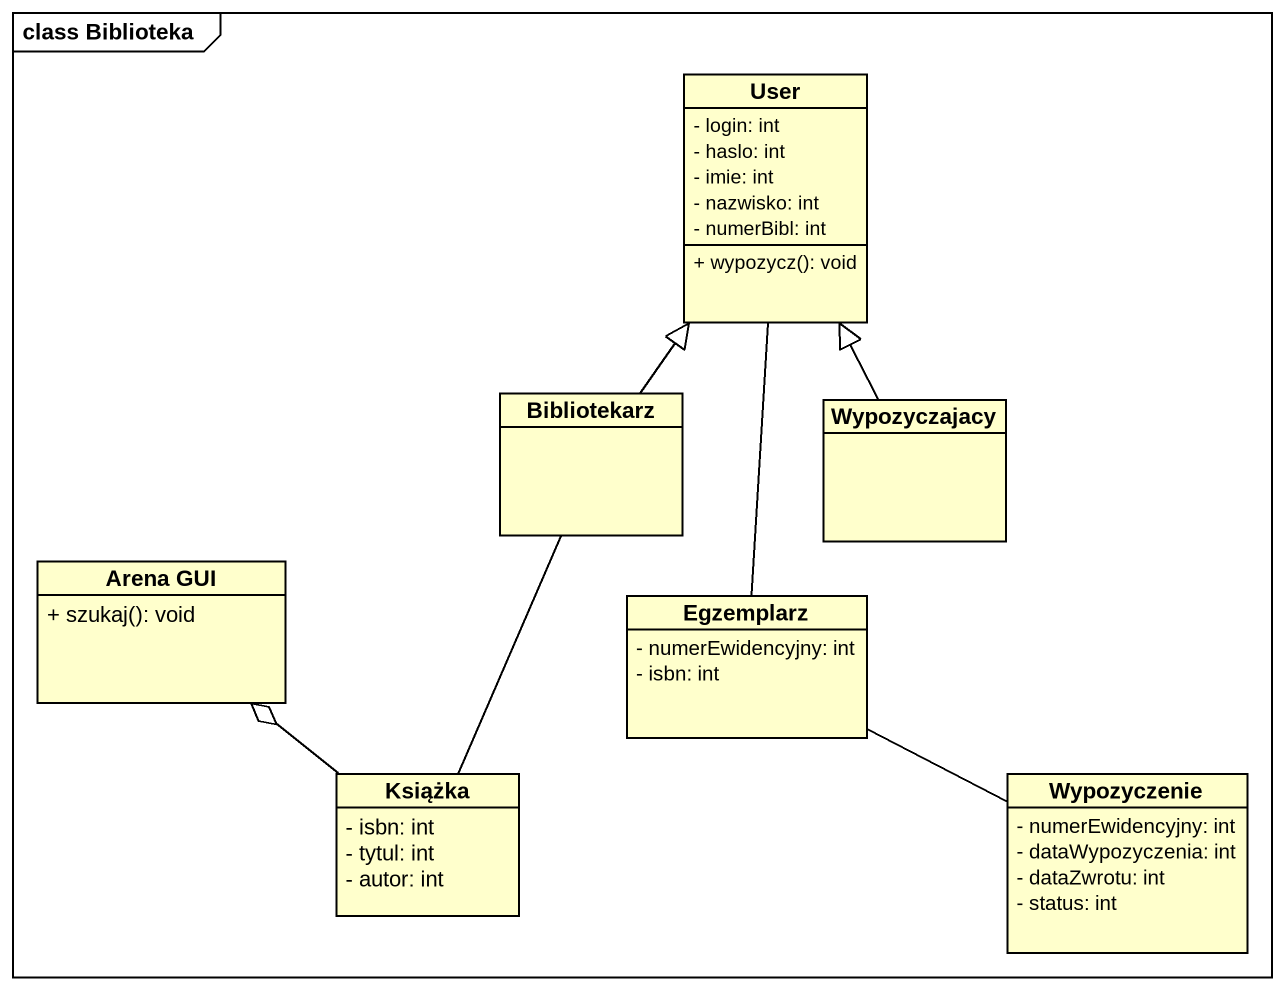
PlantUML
@startuml
mainframe class Biblioteka
hide circle
hide empty members
skinparam classAttributeIconSize 0
class User {
  - login: int
  - haslo: int
  - imie: int
  - nazwisko: int
  - numerBibl: int
  + wypozycz(): void
}
class Bibliotekarz
class Wypozyczajacy
class "Arena GUI" as Arena_GUI {
  + szukaj(): void
}
class Egzemplarz {
  - numerEwidencyjny: int
  - isbn: int
}
class Książka {
  - isbn: int
  - tytul: int
  - autor: int
}
class Wypozyczenie {
  - numerEwidencyjny: int
  - dataWypozyczenia: int
  - dataZwrotu: int
  - status: int
}
User -- Egzemplarz
Bibliotekarz -up-|> User
Bibliotekarz -- Książka
Wypozyczajacy -up-|> User
Egzemplarz -right- Wypozyczenie
Książka -up-o Arena_GUI
@enduml
